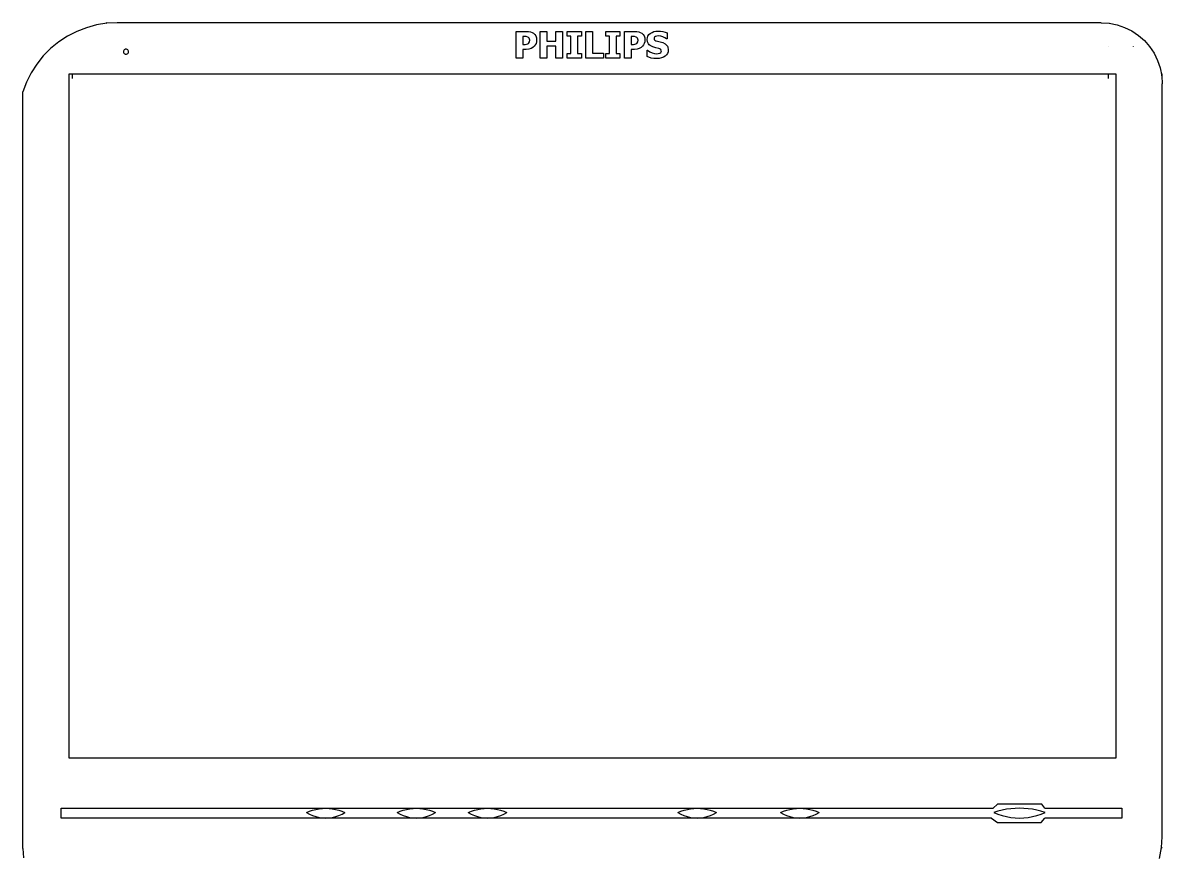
# Model space of a CAD drawing. Header units: centimetres. Extents: x 127 to 455, y 35 to 178.
# Drawn here: x 239.25 to 283.65, y 145.11 to 177.48 of the extents above; entities that cross this region are included whole.
import ezdxf

# ---------------------------------------------------------------- set-up
doc = ezdxf.new("R2010")
doc.units = ezdxf.units.CM
doc.layers.add('Edges', color=7, linetype='Continuous')

# ---------------------------------------------------------------- blocks, each defined once
blk = doc.blocks.new('Philips+Ultrasound+fr')
at = {"layer": 'Edges'}
for p, q in [((-20.213, 70.663), (-20.574, 70.477)), ((-19.834, 70.809), (-20.213, 70.663)), ((-19.441, 70.915), (-19.834, 70.809)), ((-19.04, 70.979), (-19.441, 70.915)), ((-19.04, 71), (-19.072, 70.974)), ((-18.634, 71), (-19.04, 70.979)), ((-19.04, 70.979), (-19.04, 71)), ((19.711, 71), (-18.634, 71)), ((-3.087, 69.623), (-3.087, 70.659)), ((-3.087, 70.659), (-2.685, 70.659)), ((-2.685, 70.659), (-2.602, 70.655)), ((-2.602, 70.655), (-2.53, 70.643)), ((-2.53, 70.643), (-2.468, 70.622)), ((-2.468, 70.622), (-2.413, 70.591)), ((-2.151, 69.623), (-2.151, 70.659)), ((-2.151, 70.659), (-1.891, 70.659)), ((-1.891, 70.659), (-1.891, 70.28)), ((-1.536, 70.28), (-1.536, 70.659)), ((-1.536, 70.659), (-1.276, 70.659)), ((-1.276, 70.659), (-1.276, 69.623)), ((-1.104, 70.478), (-1.104, 70.659)), ((-1.104, 70.659), (-0.546, 70.659)), ((-0.546, 70.659), (-0.546, 70.478)), ((-0.373, 69.623), (-0.373, 70.659)), ((-0.373, 70.659), (-0.113, 70.659)), ((-0.113, 70.659), (-0.113, 69.821)), ((0.401, 70.478), (0.401, 70.659)), ((0.401, 70.659), (0.959, 70.659)), ((0.959, 70.659), (0.959, 70.478)), ((1.131, 69.623), (1.131, 70.659)), ((1.131, 70.659), (1.533, 70.659)), ((1.533, 70.659), (1.617, 70.655)), ((1.617, 70.655), (1.688, 70.643)), ((1.688, 70.643), (1.75, 70.622)), ((1.75, 70.622), (1.806, 70.591)), ((2.141, 70.588), (2.206, 70.627)), ((2.206, 70.627), (2.279, 70.655)), ((2.279, 70.655), (2.36, 70.672)), ((2.36, 70.672), (2.448, 70.678)), ((2.448, 70.678), (2.541, 70.673)), ((2.541, 70.673), (2.633, 70.659)), ((2.633, 70.659), (2.719, 70.637)), ((2.719, 70.637), (2.796, 70.608)), ((2.796, 70.608), (2.796, 70.372)), ((19.711, 71), (20.021, 70.98)), ((20.021, 70.98), (20.021, 71)), ((20.021, 70.98), (20.326, 70.919)), ((20.326, 70.919), (20.62, 70.819)), ((20.62, 70.819), (20.899, 70.682)), ((20.899, 70.682), (21.157, 70.509)), ((-20.914, 70.254), (-21.229, 69.997)), ((-20.574, 70.477), (-20.914, 70.254)), ((-2.79, 70.466), (-2.827, 70.466)), ((-2.827, 70.466), (-2.827, 70.155)), ((-2.827, 70.155), (-2.809, 70.155)), ((-2.809, 70.155), (-2.74, 70.156)), ((-2.699, 70.463), (-2.79, 70.466)), ((-2.74, 70.156), (-2.683, 70.161)), ((-2.628, 70.445), (-2.699, 70.463)), ((-2.683, 70.161), (-2.638, 70.174)), ((-2.638, 70.174), (-2.602, 70.197)), ((-2.601, 70.428), (-2.628, 70.445)), ((-2.602, 70.197), (-2.567, 70.251)), ((-2.578, 70.401), (-2.601, 70.428)), ((-2.562, 70.366), (-2.578, 70.401)), ((-2.567, 70.251), (-2.557, 70.326)), ((-2.557, 70.326), (-2.562, 70.366)), ((-2.413, 70.591), (-2.361, 70.545)), ((-2.361, 70.545), (-2.322, 70.487)), ((-2.313, 70.194), (-2.341, 70.134)), ((-2.322, 70.487), (-2.298, 70.416)), ((-2.296, 70.261), (-2.313, 70.194)), ((-2.298, 70.416), (-2.29, 70.332)), ((-2.29, 70.332), (-2.296, 70.261)), ((-1.891, 70.28), (-1.536, 70.28)), ((-0.955, 70.478), (-1.104, 70.478)), ((-0.955, 69.804), (-0.955, 70.478)), ((-0.546, 70.478), (-0.695, 70.478)), ((-0.695, 70.478), (-0.695, 69.804)), ((0.55, 70.478), (0.401, 70.478)), ((0.55, 69.804), (0.55, 70.478)), ((0.959, 70.478), (0.81, 70.478)), ((0.81, 70.478), (0.81, 69.804)), ((1.428, 70.466), (1.392, 70.466)), ((1.392, 70.466), (1.392, 70.155)), ((1.392, 70.155), (1.41, 70.155)), ((1.41, 70.155), (1.479, 70.156)), ((1.52, 70.463), (1.428, 70.466)), ((1.479, 70.156), (1.536, 70.161)), ((1.591, 70.445), (1.52, 70.463)), ((1.536, 70.161), (1.58, 70.174)), ((1.58, 70.174), (1.616, 70.197)), ((1.618, 70.428), (1.591, 70.445)), ((1.616, 70.197), (1.652, 70.251)), ((1.641, 70.401), (1.618, 70.428)), ((1.656, 70.366), (1.641, 70.401)), ((1.652, 70.251), (1.662, 70.326)), ((1.662, 70.326), (1.656, 70.366)), ((1.806, 70.591), (1.858, 70.545)), ((1.858, 70.545), (1.897, 70.487)), ((1.906, 70.194), (1.878, 70.134)), ((1.897, 70.487), (1.921, 70.416)), ((1.923, 70.261), (1.906, 70.194)), ((1.921, 70.416), (1.929, 70.332)), ((1.929, 70.332), (1.923, 70.261)), ((2.018, 70.352), (2.025, 70.421)), ((2.031, 70.253), (2.018, 70.352)), ((2.025, 70.421), (2.049, 70.484)), ((2.07, 70.173), (2.031, 70.253)), ((2.049, 70.484), (2.087, 70.539)), ((2.1, 70.139), (2.07, 70.173)), ((2.087, 70.539), (2.141, 70.588)), ((2.288, 70.409), (2.284, 70.383)), ((2.284, 70.383), (2.291, 70.348)), ((2.301, 70.433), (2.288, 70.409)), ((2.291, 70.348), (2.312, 70.32)), ((2.343, 70.466), (2.301, 70.433)), ((2.312, 70.32), (2.353, 70.298)), ((2.4, 70.484), (2.343, 70.466)), ((2.353, 70.298), (2.421, 70.278)), ((2.462, 70.489), (2.4, 70.484)), ((2.421, 70.278), (2.521, 70.255)), ((2.548, 70.481), (2.462, 70.489)), ((2.521, 70.255), (2.625, 70.225)), ((2.633, 70.455), (2.548, 70.481)), ((2.625, 70.225), (2.719, 70.179)), ((2.709, 70.417), (2.633, 70.455)), ((2.773, 70.372), (2.709, 70.417)), ((2.719, 70.179), (2.785, 70.12)), ((2.796, 70.372), (2.773, 70.372)), ((21.157, 70.509), (21.391, 70.304)), ((21.391, 70.304), (21.596, 70.071)), ((-21.515, 69.709), (-21.769, 69.391)), ((-21.229, 69.997), (-21.515, 69.709)), ((-18.389, 69.898), (-18.392, 69.872)), ((-18.392, 69.872), (-18.389, 69.846)), ((-18.379, 69.922), (-18.389, 69.898)), ((-18.389, 69.846), (-18.379, 69.822)), ((-18.363, 69.943), (-18.379, 69.922)), ((-18.379, 69.822), (-18.363, 69.802)), ((-18.342, 69.959), (-18.363, 69.943)), ((-18.363, 69.802), (-18.342, 69.786)), ((-18.318, 69.969), (-18.342, 69.959)), ((-18.342, 69.786), (-18.318, 69.776)), ((-18.292, 69.972), (-18.318, 69.969)), ((-18.318, 69.776), (-18.292, 69.772)), ((-18.267, 69.969), (-18.292, 69.972)), ((-18.292, 69.772), (-18.267, 69.776)), ((-18.242, 69.959), (-18.267, 69.969)), ((-18.267, 69.776), (-18.242, 69.786)), ((-18.222, 69.943), (-18.242, 69.959)), ((-18.242, 69.786), (-18.222, 69.802)), ((-18.206, 69.922), (-18.222, 69.943)), ((-18.222, 69.802), (-18.206, 69.822)), ((-18.196, 69.898), (-18.206, 69.922)), ((-18.206, 69.822), (-18.196, 69.846)), ((-18.192, 69.872), (-18.196, 69.898)), ((-18.196, 69.846), (-18.192, 69.872)), ((-2.691, 69.962), (-2.827, 69.962)), ((-2.827, 69.962), (-2.827, 69.623)), ((-2.59, 69.971), (-2.691, 69.962)), ((-2.507, 69.996), (-2.59, 69.971)), ((-2.437, 70.035), (-2.507, 69.996)), ((-2.379, 70.085), (-2.437, 70.035)), ((-2.341, 70.134), (-2.379, 70.085)), ((-1.536, 70.082), (-1.891, 70.082)), ((-1.891, 70.082), (-1.891, 69.623)), ((-1.536, 69.623), (-1.536, 70.082)), ((-1.104, 69.623), (-1.104, 69.804)), ((-1.104, 69.804), (-0.955, 69.804)), ((-0.695, 69.804), (-0.546, 69.804)), ((-0.546, 69.804), (-0.546, 69.623)), ((-0.113, 69.821), (0.319, 69.821)), ((0.319, 69.821), (0.319, 69.623)), ((0.401, 69.623), (0.401, 69.804)), ((0.401, 69.804), (0.55, 69.804)), ((0.81, 69.804), (0.959, 69.804)), ((0.959, 69.804), (0.959, 69.623)), ((1.528, 69.962), (1.392, 69.962)), ((1.392, 69.962), (1.392, 69.623)), ((1.628, 69.971), (1.528, 69.962)), ((1.712, 69.996), (1.628, 69.971)), ((1.782, 70.035), (1.712, 69.996)), ((1.84, 70.085), (1.782, 70.035)), ((1.878, 70.134), (1.84, 70.085)), ((2.012, 69.684), (2.012, 69.93)), ((2.012, 69.93), (2.035, 69.93)), ((2.035, 69.93), (2.117, 69.872)), ((2.139, 70.108), (2.1, 70.139)), ((2.117, 69.872), (2.207, 69.829)), ((2.243, 70.059), (2.139, 70.108)), ((2.207, 69.829), (2.3, 69.802)), ((2.355, 70.028), (2.243, 70.059)), ((2.3, 69.802), (2.389, 69.793)), ((2.468, 70.001), (2.355, 70.028)), ((2.389, 69.793), (2.448, 69.798)), ((2.448, 69.798), (2.507, 69.814)), ((2.507, 69.987), (2.468, 70.001)), ((2.541, 69.966), (2.507, 69.987)), ((2.507, 69.814), (2.553, 69.847)), ((2.564, 69.938), (2.541, 69.966)), ((2.553, 69.847), (2.567, 69.871)), ((2.572, 69.903), (2.564, 69.938)), ((2.567, 69.871), (2.572, 69.903)), ((2.769, 69.749), (2.716, 69.698)), ((2.807, 69.807), (2.769, 69.749)), ((2.785, 70.12), (2.808, 70.085)), ((2.83, 69.873), (2.807, 69.807)), ((2.808, 70.085), (2.824, 70.044)), ((2.824, 70.044), (2.837, 69.946)), ((2.837, 69.946), (2.83, 69.873)), ((19.997, 70.064), (19.997, 70.068)), ((20.974, 70.067), (20.972, 70.069)), ((21.596, 70.071), (21.769, 69.812)), ((21.769, 69.812), (21.906, 69.533)), ((-21.769, 69.391), (-21.988, 69.049)), ((-2.827, 69.623), (-3.087, 69.623)), ((-1.891, 69.623), (-2.151, 69.623)), ((-1.276, 69.623), (-1.536, 69.623)), ((-0.546, 69.623), (-1.104, 69.623)), ((0.319, 69.623), (-0.373, 69.623)), ((0.959, 69.623), (0.401, 69.623)), ((1.392, 69.623), (1.131, 69.623)), ((2.179, 69.627), (2.012, 69.684)), ((2.276, 69.61), (2.179, 69.627)), ((2.388, 69.604), (2.276, 69.61)), ((2.486, 69.61), (2.388, 69.604)), ((2.573, 69.628), (2.486, 69.61)), ((2.65, 69.657), (2.573, 69.628)), ((2.716, 69.698), (2.65, 69.657)), ((21.906, 69.533), (22.006, 69.239)), ((-21.988, 69.049), (-22.17, 68.686)), ((-20.371, 69), (-20.513, 69)), ((-20.513, 69), (-20.513, 68.827)), ((-20.513, 68.827), (-20.513, 42.348)), ((-20.371, 68.827), (-20.371, 69)), ((19.997, 69), (-20.371, 69)), ((19.997, 68.827), (19.997, 69)), ((20.287, 69), (19.997, 69)), ((20.287, 68.827), (20.287, 69)), ((20.287, 42.348), (20.287, 68.827)), ((22.006, 69.239), (22.067, 68.934)), ((22.087, 69), (22.046, 69.04)), ((22.067, 68.934), (22.087, 69)), ((22.067, 68.934), (22.087, 68.624)), ((-22.17, 68.686), (-22.313, 68.305)), ((22.087, 39.272), (22.087, 68.624)), ((-22.313, 38.812), (-22.313, 68.305)), ((-20.513, 42.348), (20.287, 42.348)), ((15.672, 40.539), (15.496, 40.379)), ((17.396, 40.539), (15.672, 40.539)), ((17.516, 40.379), (17.396, 40.539)), ((-20.813, 40), (-20.813, 40.379)), ((-20.813, 40.379), (-10.509, 40.379)), ((-10.509, 40), (-20.813, 40)), ((-11.259, 40.215), (-11.14, 40.264)), ((-11.259, 40.215), (-11.144, 40.15)), ((-11.144, 40.15), (-11.023, 40.097)), ((-11.14, 40.264), (-11.017, 40.305)), ((-11.023, 40.097), (-10.899, 40.055)), ((-11.017, 40.305), (-10.892, 40.337)), ((-10.899, 40.055), (-10.77, 40.025)), ((-10.892, 40.337), (-10.766, 40.36)), ((-10.77, 40.025), (-10.64, 40.006)), ((-10.766, 40.36), (-10.637, 40.374)), ((-10.64, 40.006), (-10.509, 40)), ((-10.637, 40.374), (-10.509, 40.379)), ((-10.509, 40.379), (-10.38, 40.374)), ((-10.509, 40.379), (-6.976, 40.379)), ((-10.509, 40), (-10.377, 40.006)), ((-6.976, 40), (-10.509, 40)), ((-10.38, 40.374), (-10.252, 40.36)), ((-10.377, 40.006), (-10.247, 40.025)), ((-10.252, 40.36), (-10.125, 40.337)), ((-10.247, 40.025), (-10.119, 40.055)), ((-10.125, 40.337), (-10, 40.305)), ((-10.119, 40.055), (-9.994, 40.097)), ((-10, 40.305), (-9.878, 40.264)), ((-9.994, 40.097), (-9.873, 40.15)), ((-9.878, 40.264), (-9.759, 40.215)), ((-9.873, 40.15), (-9.759, 40.215)), ((-7.726, 40.215), (-7.607, 40.264)), ((-7.726, 40.215), (-7.611, 40.15)), ((-7.611, 40.15), (-7.491, 40.097)), ((-7.607, 40.264), (-7.485, 40.305)), ((-7.491, 40.097), (-7.366, 40.055)), ((-7.485, 40.305), (-7.36, 40.337)), ((-7.366, 40.055), (-7.238, 40.025)), ((-7.36, 40.337), (-7.233, 40.36)), ((-7.238, 40.025), (-7.108, 40.006)), ((-7.233, 40.36), (-7.105, 40.374)), ((-7.108, 40.006), (-6.976, 40)), ((-7.105, 40.374), (-6.976, 40.379)), ((-6.976, 40.379), (-6.847, 40.374)), ((-6.976, 40.379), (-4.203, 40.379)), ((-6.976, 40), (-6.845, 40.006)), ((-4.203, 40), (-6.976, 40)), ((-6.847, 40.374), (-6.719, 40.36)), ((-6.845, 40.006), (-6.714, 40.025)), ((-6.719, 40.36), (-6.592, 40.337)), ((-6.714, 40.025), (-6.586, 40.055)), ((-6.592, 40.337), (-6.467, 40.305)), ((-6.586, 40.055), (-6.461, 40.097)), ((-6.467, 40.305), (-6.345, 40.264)), ((-6.461, 40.097), (-6.341, 40.15)), ((-6.345, 40.264), (-6.226, 40.215)), ((-6.341, 40.15), (-6.226, 40.215)), ((-4.953, 40.215), (-4.834, 40.264)), ((-4.953, 40.215), (-4.838, 40.15)), ((-4.838, 40.15), (-4.717, 40.097)), ((-4.834, 40.264), (-4.711, 40.305)), ((-4.717, 40.097), (-4.593, 40.055)), ((-4.711, 40.305), (-4.586, 40.337)), ((-4.593, 40.055), (-4.465, 40.025)), ((-4.586, 40.337), (-4.46, 40.36)), ((-4.465, 40.025), (-4.334, 40.006)), ((-4.46, 40.36), (-4.331, 40.374)), ((-4.334, 40.006), (-4.203, 40)), ((-4.331, 40.374), (-4.203, 40.379)), ((-4.203, 40.379), (3.966, 40.379)), ((-4.203, 40.379), (-4.074, 40.374)), ((-4.203, 40), (-4.071, 40.006)), ((3.966, 40), (-4.203, 40)), ((-4.074, 40.374), (-3.946, 40.36)), ((-4.071, 40.006), (-3.941, 40.025)), ((-3.946, 40.36), (-3.819, 40.337)), ((-3.941, 40.025), (-3.813, 40.055)), ((-3.819, 40.337), (-3.694, 40.305)), ((-3.813, 40.055), (-3.688, 40.097)), ((-3.694, 40.305), (-3.572, 40.264)), ((-3.688, 40.097), (-3.567, 40.15)), ((-3.572, 40.264), (-3.453, 40.215)), ((-3.567, 40.15), (-3.453, 40.215)), ((3.216, 40.215), (3.335, 40.264)), ((3.216, 40.215), (3.331, 40.15)), ((3.331, 40.15), (3.452, 40.097)), ((3.335, 40.264), (3.458, 40.305)), ((3.452, 40.097), (3.576, 40.055)), ((3.458, 40.305), (3.583, 40.337)), ((3.576, 40.055), (3.704, 40.025)), ((3.583, 40.337), (3.709, 40.36)), ((3.704, 40.025), (3.835, 40.006)), ((3.709, 40.36), (3.838, 40.374)), ((3.835, 40.006), (3.966, 40)), ((3.838, 40.374), (3.966, 40.379)), ((3.966, 40.379), (4.095, 40.374)), ((3.966, 40.379), (7.966, 40.379)), ((3.966, 40), (4.098, 40.006)), ((7.966, 40), (3.966, 40)), ((4.095, 40.374), (4.223, 40.36)), ((4.098, 40.006), (4.228, 40.025)), ((4.223, 40.36), (4.35, 40.337)), ((4.228, 40.025), (4.356, 40.055)), ((4.35, 40.337), (4.475, 40.305)), ((4.356, 40.055), (4.481, 40.097)), ((4.475, 40.305), (4.597, 40.264)), ((4.481, 40.097), (4.602, 40.15)), ((4.597, 40.264), (4.716, 40.215)), ((4.602, 40.15), (4.716, 40.215)), ((7.216, 40.215), (7.335, 40.264)), ((7.216, 40.215), (7.331, 40.15)), ((7.331, 40.15), (7.452, 40.097)), ((7.335, 40.264), (7.458, 40.305)), ((7.452, 40.097), (7.576, 40.055)), ((7.458, 40.305), (7.583, 40.337)), ((7.576, 40.055), (7.704, 40.025)), ((7.583, 40.337), (7.709, 40.36)), ((7.704, 40.025), (7.835, 40.006)), ((7.709, 40.36), (7.838, 40.374)), ((7.835, 40.006), (7.966, 40)), ((7.838, 40.374), (7.966, 40.379)), ((7.966, 40.379), (8.095, 40.374)), ((7.966, 40.379), (15.496, 40.379)), ((7.966, 40), (8.098, 40.006)), ((15.429, 40), (7.966, 40)), ((8.095, 40.374), (8.223, 40.36)), ((8.098, 40.006), (8.228, 40.025)), ((8.223, 40.36), (8.35, 40.337)), ((8.228, 40.025), (8.356, 40.055)), ((8.35, 40.337), (8.475, 40.305)), ((8.356, 40.055), (8.481, 40.097)), ((8.475, 40.305), (8.597, 40.264)), ((8.481, 40.097), (8.602, 40.15)), ((8.597, 40.264), (8.716, 40.215)), ((8.602, 40.15), (8.716, 40.215)), ((15.429, 40), (15.672, 39.824)), ((15.688, 40.268), (15.526, 40.219)), ((15.526, 40.219), (15.684, 40.153)), ((15.684, 40.153), (15.847, 40.098)), ((15.853, 40.307), (15.688, 40.268)), ((15.847, 40.098), (16.014, 40.056)), ((16.019, 40.339), (15.853, 40.307)), ((16.014, 40.056), (16.183, 40.025)), ((16.187, 40.361), (16.019, 40.339)), ((16.183, 40.025), (16.354, 40.006)), ((16.356, 40.374), (16.187, 40.361)), ((16.354, 40.006), (16.526, 40)), ((16.526, 40.379), (16.356, 40.374)), ((16.695, 40.374), (16.526, 40.379)), ((16.526, 40), (16.697, 40.006)), ((16.864, 40.361), (16.695, 40.374)), ((16.697, 40.006), (16.868, 40.025)), ((17.032, 40.339), (16.864, 40.361)), ((16.868, 40.025), (17.038, 40.056)), ((17.199, 40.307), (17.032, 40.339)), ((17.038, 40.056), (17.204, 40.098)), ((17.363, 40.268), (17.199, 40.307)), ((17.204, 40.098), (17.367, 40.153)), ((17.526, 40.219), (17.363, 40.268)), ((17.367, 40.153), (17.526, 40.219)), ((17.372, 39.824), (17.516, 40)), ((17.516, 40.379), (20.516, 40.379)), ((20.516, 40), (17.516, 40)), ((20.516, 40.379), (20.516, 40)), ((15.672, 39.824), (17.372, 39.824)), ((22.059, 38.845), (22.087, 39.272)), ((-22.313, 38.812), (-22.289, 38.445)), ((21.976, 38.425), (22.059, 38.845)), ((22.087, 38.845), (22.053, 38.816)), ((22.059, 38.845), (22.087, 38.845))]:
    blk.add_line(p, q, dxfattribs=at)

msp = doc.modelspace()

# ---------------------------------------------------------------- block references
msp.add_blockref('Philips+Ultrasound+fr', (261.567, 106.483))

doc.saveas('drawing.dxf')
